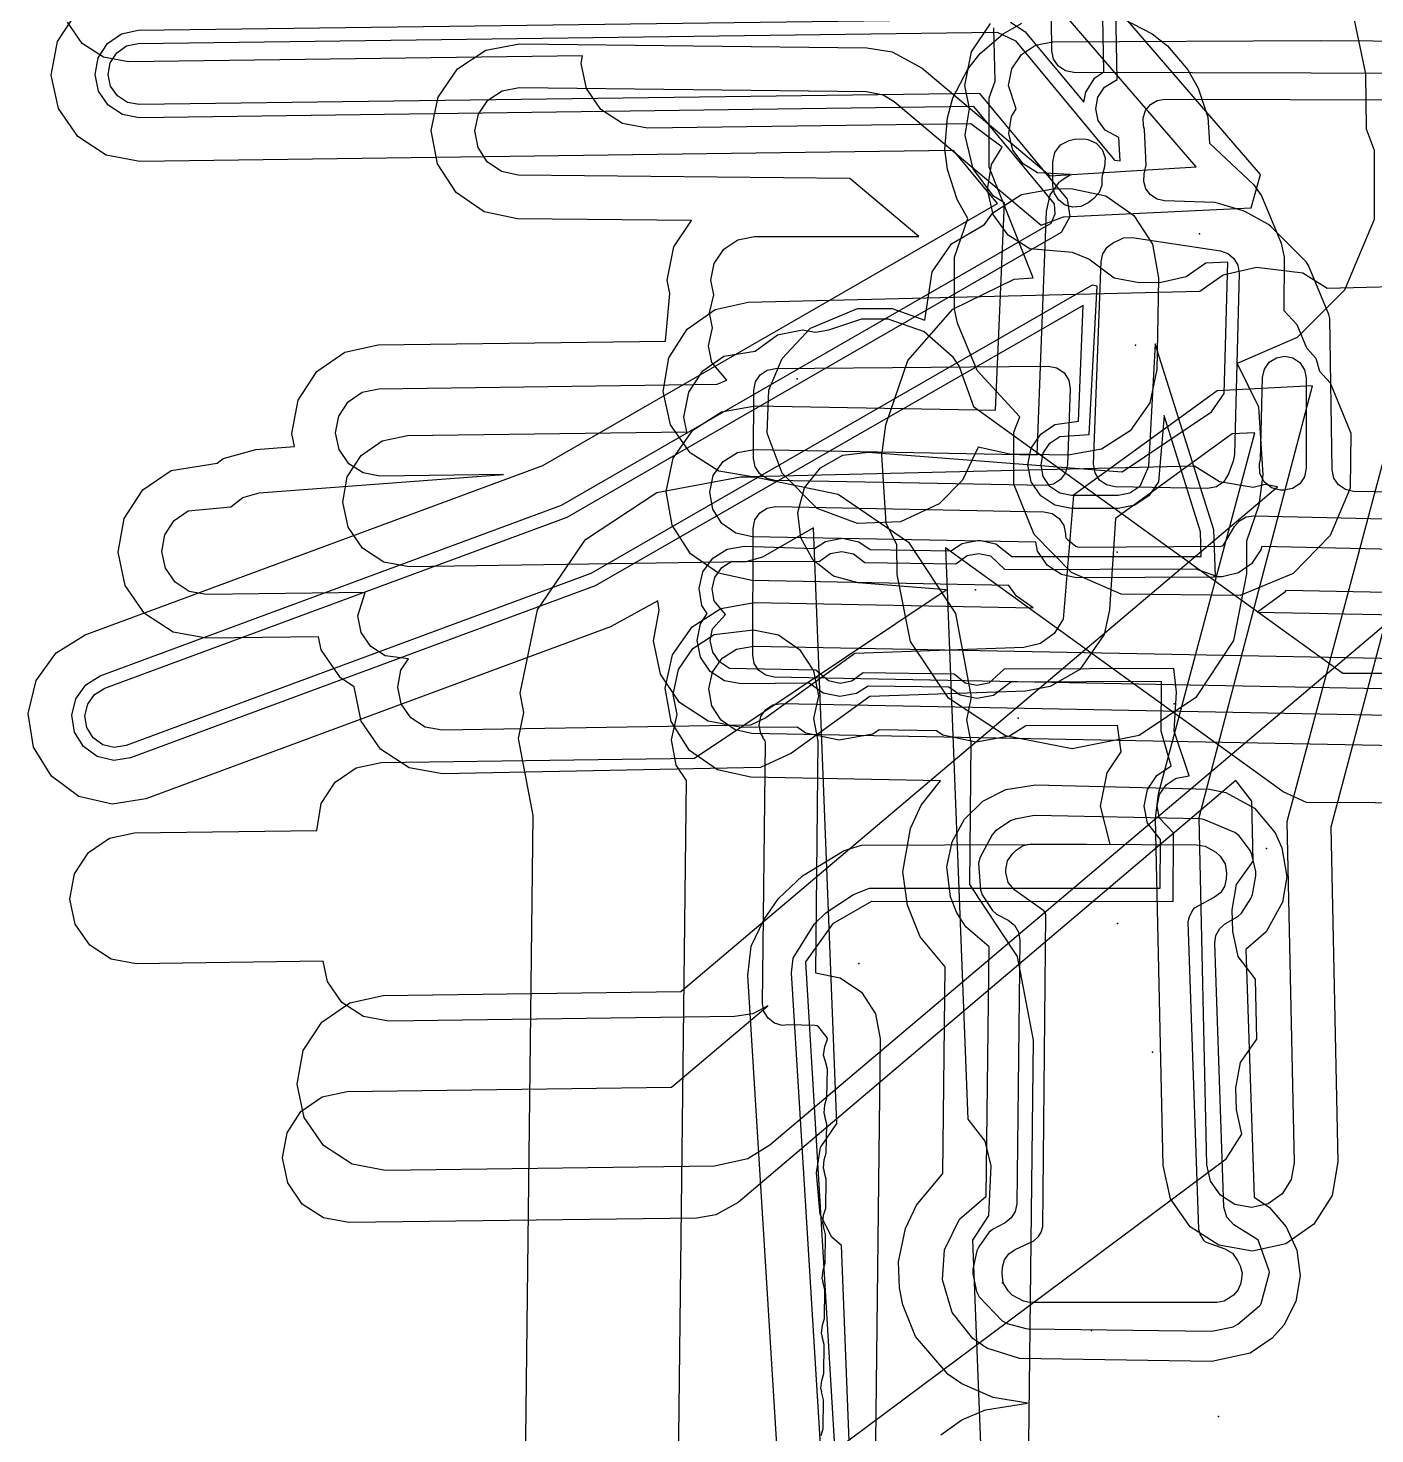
# Model space of a CAD drawing. Header units: metres. Extents: x 17722 to 17999, y 13535 to 15917.
# Drawn here: x 17744.29 to 17775.11, y 14942.71 to 14974.89 of the extents above; entities that cross this region are included whole.
import ezdxf

# ---------------------------------------------------------------- set-up
doc = ezdxf.new("R2010")
doc.units = ezdxf.units.M
for name, color, linetype in [('AI_GREENING_EXCLUSIONS', 1, 'Continuous'), ('AI_GREENING_LAWN', 82, 'Continuous'), ('AI_GREENING_REJECTED', 6, 'Continuous')]:
    doc.layers.add(name, color=color, linetype=linetype)

msp = doc.modelspace()

# ---------------------------------------------------------------- linework, layer by layer
at = {"layer": 'AI_GREENING_EXCLUSIONS'}
for points in [[(17775.574, 14966.008), (17773.097, 14956.722), (17773.267, 14948.917), (17773.199, 14948.533), (17772.99, 14948.204), (17772.67, 14947.98), (17772.289, 14947.895), (17771.905, 14947.963), (17771.576, 14948.173), (17771.352, 14948.492), (17771.268, 14948.873), (17771.094, 14956.82), (17773.687, 14966.696), (17771.503, 14966.581), (17768.212, 14964.197), (17767.98, 14961.359), (17767.775, 14961.027), (17767.458, 14960.799), (17767.079, 14960.709), (17763.211, 14960.574), (17761.173, 14959.098), (17760.819, 14958.935), (17753.764, 14958.817), (17753.38, 14958.888), (17753.053, 14959.101), (17752.832, 14959.422), (17752.751, 14959.804), (17752.822, 14960.188), (17752.993, 14960.451), (17752.463, 14960.52), (17752.135, 14960.732), (17751.914, 14961.054), (17751.833, 14961.436), (17752.002, 14961.969), (17748.364, 14961.921), (17747.98, 14961.992), (17747.653, 14962.205), (17747.432, 14962.526), (17747.432, 14962.526), (17747.351, 14962.908), (17747.422, 14963.291), (17747.634, 14963.619), (17747.956, 14963.84), (17748.933, 14963.929), (17749.205, 14964.142), (17749.581, 14964.247), (17755.169, 14964.671), (17752.341, 14964.633), (17751.958, 14964.704), (17751.631, 14964.917), (17751.409, 14965.238), (17751.328, 14965.62), (17751.399, 14966.004), (17751.612, 14966.331), (17751.933, 14966.552), (17752.315, 14966.633), (17760.059, 14966.735), (17760.278, 14966.825), (17759.935, 14967.234), (17759.859, 14967.617), (17759.955, 14968.029), (17759.888, 14968.367), (17759.984, 14968.779), (17759.917, 14969.117), (17759.993, 14969.5), (17760.21, 14969.824), (17760.535, 14970.04), (17760.917, 14970.116), (17764.674, 14970.114), (17763.095, 14971.441), (17755.504, 14971.523), (17755.122, 14971.603), (17754.8, 14971.823), (17754.587, 14972.15), (17754.515, 14972.533), (17754.595, 14972.915), (17754.815, 14973.237), (17755.142, 14973.451), (17755.525, 14973.523), (17763.474, 14973.437), (17763.856, 14973.357), (17764.107, 14973.203), (17767.473, 14970.375), (17767.987, 14970.569), (17772.284, 14970.773), (17772.496, 14971.534), (17767.103, 14977.789)], [(17775.409, 14961.509), (17774.1, 14956.601), (17774.267, 14948.939), (17774.132, 14948.17), (17773.712, 14947.512), (17773.073, 14947.064), (17772.311, 14946.896), (17771.543, 14947.031), (17770.884, 14947.45), (17770.437, 14948.09), (17770.268, 14948.851), (17770.094, 14956.798), (17770.161, 14957.358), (17772.366, 14965.621), (17771.848, 14965.597), (17769.179, 14963.663), (17769.039, 14961.575), (17768.917, 14961.008), (17768.36, 14960.203), (17767.684, 14959.814), (17767.114, 14959.71), (17763.551, 14959.585), (17761.76, 14958.288), (17761.051, 14957.962), (17753.777, 14957.817), (17753.01, 14957.959), (17752.355, 14958.384), (17751.913, 14959.027), (17751.754, 14959.81), (17751.438, 14960.016), (17750.996, 14960.659), (17750.933, 14960.955), (17748.377, 14960.921), (17747.61, 14961.063), (17746.955, 14961.488), (17746.513, 14962.131), (17746.351, 14962.895), (17746.493, 14963.662), (17746.918, 14964.316), (17747.561, 14964.758), (17747.561, 14964.758), (17748.614, 14964.925), (17748.754, 14965.035), (17749.506, 14965.244), (17750.391, 14965.311), (17750.328, 14965.607), (17750.47, 14966.374), (17750.895, 14967.029), (17751.538, 14967.471), (17752.302, 14967.633), (17758.88, 14967.72), (17758.977, 14968.813), (17758.917, 14969.118), (17759.069, 14969.883), (17759.469, 14970.48), (17755.493, 14970.523), (17754.73, 14970.683), (17754.085, 14971.124), (17753.659, 14971.777), (17753.515, 14972.544), (17753.675, 14973.308), (17754.116, 14973.952), (17754.769, 14974.379), (17755.536, 14974.523), (17763.485, 14974.437), (17764.066, 14974.344), (17764.75, 14973.968), (17767.683, 14971.504), (17771.02, 14971.714), (17766.65, 14976.783)], [(17763.516, 14929.654), (17762.087, 14953.518), (17762.719, 14954.397), (17763.6, 14954.906), (17770.495, 14954.898), (17770.504, 14956.469), (17770.186, 14956.807), (17770.132, 14957.075), (17770.186, 14957.343), (17770.337, 14957.57), (17770.565, 14957.722), (17770.862, 14957.775), (17770.517, 14958.791), (17770.572, 14959.687), (17770.509, 14960.232), (17766.626, 14960.217), (17766.273, 14959.89), (17766.005, 14959.84), (17765.738, 14959.897), (17765.483, 14960.098), (17763.399, 14960.128), (17763.139, 14959.936), (17762.871, 14959.886), (17762.604, 14959.943), (17762.319, 14960.191), (17760.34, 14960.228), (17760.111, 14960.378), (17759.958, 14960.604), (17759.902, 14960.871), (17759.953, 14961.139), (17760.25, 14961.467), (17759.992, 14961.78), (17759.947, 14962.049), (17760.008, 14962.315), (17760.166, 14962.538), (17760.398, 14962.682), (17762.392, 14962.676), (17762.646, 14962.861), (17762.915, 14962.91), (17763.182, 14962.853), (17763.436, 14962.652), (17765.52, 14962.622), (17765.78, 14962.815), (17766.049, 14962.864), (17766.316, 14962.807), (17766.645, 14962.491), (17771.016, 14962.508), (17771.465, 14962.348), (17771.423, 14963.399), (17770.087, 14967.657), (17769.934, 14964.85), (17769.73, 14964.393), (17769.503, 14964.241), (17769.235, 14964.188), (17768.171, 14964.188), (17767.903, 14964.241), (17767.676, 14964.393), (17767.524, 14964.62), (17767.471, 14964.888), (17767.524, 14965.156), (17767.676, 14965.383), (17767.903, 14965.535), (17768.572, 14965.588), (17768.756, 14968.978), (17768.64, 14969), (17757.165, 14962.404), (17746.533, 14958.464), (17746.263, 14958.421), (17745.998, 14958.485), (17745.776, 14958.645), (17745.633, 14958.878), (17745.59, 14959.147), (17745.654, 14959.413), (17745.814, 14959.634), (17746.047, 14959.777), (17756.624, 14963.696), (17767.942, 14970.213), (17768.136, 14970.571), (17768.079, 14970.973), (17766.074, 14973.389), (17746.831, 14973.135), (17746.563, 14973.185), (17746.333, 14973.334), (17746.179, 14973.559), (17746.122, 14973.826), (17746.172, 14974.094), (17746.32, 14974.323), (17746.545, 14974.478), (17746.813, 14974.535), (17766.464, 14974.791), (17766.888, 14974.595), (17769.156, 14971.867), (17769.281, 14971.846), (17769.255, 14972.383), (17768.937, 14972.547), (17768.781, 14972.772), (17768.723, 14973.039), (17768.772, 14973.307), (17768.92, 14973.537), (17769.212, 14973.707), (17769.177, 14975.738)], [(17766.77, 14975.023), (17767.097, 14974.81), (17768.451, 14973.187), (17768.493, 14973.417), (17768.704, 14973.745), (17768.909, 14973.887), (17768.881, 14975.548)], [(17762.109, 14931.353), (17760.764, 14953.204), (17760.836, 14953.873), (17761.126, 14954.48), (17761.467, 14954.963), (17762.01, 14955.486), (17762.963, 14956.066), (17763.362, 14956.184), (17769.053, 14956.208), (17768.832, 14957.075), (17768.985, 14957.84), (17769.306, 14958.321), (17769.218, 14958.927), (17767.12, 14958.919), (17766.753, 14958.681), (17765.985, 14958.54), (17765.222, 14958.704), (17765.078, 14958.804), (17763.767, 14958.823), (17763.619, 14958.727), (17762.851, 14958.586), (17762.088, 14958.75), (17761.889, 14958.887), (17760.619, 14958.877), (17759.852, 14959.023), (17759.2, 14959.451), (17758.761, 14960.096), (17758.602, 14960.86), (17758.736, 14961.561), (17758.7, 14961.776), (17757.617, 14961.185), (17746.985, 14957.245), (17746.214, 14957.122), (17745.455, 14957.303), (17744.823, 14957.761), (17744.414, 14958.426), (17744.291, 14959.196), (17744.472, 14959.955), (17744.93, 14960.587), (17745.595, 14960.996), (17756.069, 14964.877), (17766.476, 14970.869), (17765.47, 14972.081), (17746.848, 14971.835), (17746.081, 14971.977), (17745.426, 14972.402), (17744.984, 14973.045), (17744.822, 14973.809), (17744.964, 14974.576), (17745.389, 14975.23)], [(17774.58, 14975.366), (17774.899, 14973.838), (17774.911, 14972.58), (17775.094, 14972.092), (17775.094, 14970.509), (17774.416, 14968.888), (17773.336, 14967.807), (17771.958, 14967.211), (17772.446, 14966.217), (17772.547, 14964.66), (17772.455, 14963.966), (17772.175, 14963.146), (17772.177, 14962.397), (17771.876, 14960.866), (17771.012, 14959.566), (17769.716, 14958.696), (17768.186, 14958.388), (17766.655, 14958.689), (17765.355, 14959.553), (17764.485, 14960.849), (17764.177, 14962.379), (17764.175, 14963.056), (17763.931, 14963.554), (17763.83, 14965.111), (17763.922, 14965.805), (17764.426, 14967.282), (17765.456, 14968.454), (17766.856, 14969.143), (17767.291, 14969.171), (17766.284, 14971.703), (17766.284, 14973.287), (17766.284, 14973.287), (17766.424, 14973.67), (17766.392, 14974.892)], [(17759.757, 14940.099), (17771.709, 14949.007), (17772.067, 14949.571), (17771.943, 14950.131), (17771.932, 14950.631), (17772.034, 14951.208), (17772.409, 14951.743), (17772.38, 14953.119), (17771.983, 14953.638), (17771.857, 14954.209), (17771.846, 14954.709), (17771.948, 14955.285), (17772.323, 14955.82), (17772.294, 14957.196), (17771.931, 14957.666), (17760.543, 14948.008), (17760.032, 14947.724), (17759.593, 14947.652), (17751.629, 14947.547), (17751.054, 14947.653), (17750.563, 14947.972), (17750.231, 14948.454), (17750.11, 14949.027), (17750.216, 14949.602), (17750.535, 14950.093), (17751.017, 14950.425), (17751.59, 14950.547), (17759.014, 14950.645), (17761.216, 14952.512), (17760.875, 14952.328), (17760.453, 14952.262), (17752.539, 14952.157), (17751.964, 14952.264), (17751.473, 14952.582), (17751.141, 14953.065), (17751.043, 14953.527), (17746.767, 14953.47), (17746.192, 14953.577), (17745.701, 14953.895), (17745.369, 14954.378), (17745.247, 14954.95), (17745.354, 14955.526), (17745.673, 14956.017), (17746.155, 14956.348), (17746.728, 14956.47), (17750.902, 14956.525), (17751.001, 14957.136), (17751.319, 14957.627), (17751.802, 14957.958), (17752.374, 14958.08), (17759.538, 14958.175), (17765.3, 14962.033), (17763.283, 14962.188), (17762.72, 14962.346), (17762.26, 14962.707), (17761.973, 14963.217), (17761.903, 14963.798), (17762.061, 14964.362), (17762.422, 14964.822), (17762.932, 14965.109), (17763.514, 14965.179), (17769.33, 14964.731), (17771.374, 14966.1), (17771.662, 14966.522), (17771.747, 14969.532), (17771.244, 14969.505), (17770.79, 14969.19), (17770.218, 14969.067), (17769.718, 14969.058), (17769.142, 14969.162), (17768.568, 14969.597), (17768.193, 14969.753), (17767.215, 14969.834), (17766.718, 14970.143), (17766.377, 14970.619), (17766.244, 14971.189), (17766.339, 14971.766), (17766.583, 14972.16), (17765.862, 14972.693), (17758.467, 14972.595), (17757.891, 14972.701), (17757.4, 14973.02), (17757.069, 14973.502), (17756.947, 14974.075), (17756.979, 14974.249), (17746.592, 14974.111), (17746.017, 14974.218), (17745.526, 14974.537), (17745.195, 14975.019)], [(17763.191, 14930.046), (17761.762, 14953.266), (17761.798, 14953.6), (17762.284, 14954.387), (17762.556, 14954.648), (17763.183, 14955.056), (17763.545, 14955.201), (17770.197, 14955.2), (17770.203, 14956.316), (17769.909, 14956.692), (17769.832, 14957.075), (17769.909, 14957.458), (17770.125, 14957.782), (17770.452, 14957.999), (17770.217, 14958.793), (17770.225, 14959.931), (17766.777, 14959.918), (17766.384, 14959.611), (17766, 14959.54), (17765.619, 14959.622), (17765.361, 14959.8), (17763.513, 14959.827), (17763.25, 14959.657), (17762.866, 14959.586), (17762.485, 14959.668), (17762.163, 14959.89), (17760.611, 14959.877), (17760.227, 14959.95), (17759.901, 14960.164), (17759.682, 14960.486), (17759.602, 14960.869), (17759.675, 14961.252), (17759.829, 14961.486), (17759.711, 14961.673), (17759.647, 14962.058), (17759.734, 14962.438), (17759.961, 14962.756), (17760.292, 14962.963), (17760.676, 14963.027), (17762.288, 14962.979), (17762.536, 14963.139), (17762.919, 14963.21), (17763.301, 14963.128), (17763.559, 14962.95), (17765.407, 14962.923), (17765.67, 14963.093), (17766.053, 14963.164), (17766.435, 14963.082), (17766.801, 14962.792), (17771.133, 14962.789), (17771.122, 14963.358), (17770.287, 14966.016), (17770.159, 14964.505), (17769.942, 14964.181), (17769.618, 14963.964), (17769.235, 14963.888), (17768.171, 14963.888), (17767.788, 14963.964), (17767.464, 14964.181), (17767.247, 14964.505), (17767.171, 14964.888), (17767.247, 14965.271), (17767.464, 14965.595), (17767.788, 14965.812), (17768.33, 14965.888), (17768.432, 14968.534), (17757.269, 14962.123), (17746.637, 14958.183), (17746.252, 14958.121), (17745.872, 14958.212), (17745.556, 14958.441), (17745.352, 14958.773), (17745.29, 14959.159), (17745.381, 14959.538), (17745.61, 14959.854), (17745.942, 14960.058), (17756.496, 14963.969), (17767.703, 14970.422), (17767.796, 14970.632), (17767.782, 14970.861), (17765.935, 14973.088), (17746.835, 14972.835), (17746.451, 14972.906), (17746.124, 14973.119), (17745.903, 14973.44), (17745.822, 14973.822), (17745.893, 14974.205), (17746.105, 14974.533), (17746.427, 14974.754), (17746.809, 14974.835), (17766.386, 14975.094)], [(17765.179, 14942.693), (17765.661, 14943.03), (17766.197, 14943.264), (17767.163, 14943.416), (17766.379, 14943.543), (17765.66, 14943.854), (17765.345, 14944.072), (17764.601, 14944.939), (17764.307, 14945.664), (17764.233, 14946.054), (17764.21, 14946.648), (17764.372, 14947.413), (17764.619, 14947.943), (17765.224, 14948.668), (17765.28, 14953.398), (17764.708, 14954.088), (17764.414, 14954.814), (17764.305, 14955.577), (17764.481, 14956.567), (17764.731, 14957.099), (17765.169, 14957.659), (17760.832, 14957.743), (17760.07, 14957.91), (17759.429, 14958.356), (17759.009, 14959.013), (17758.871, 14959.781), (17759.038, 14960.543), (17759.484, 14961.183), (17760.141, 14961.604), (17760.909, 14961.742), (17767.289, 14961.618), (17766.909, 14961.881), (17766.909, 14961.881), (17766.909, 14961.881), (17766.909, 14961.881), (17766.909, 14961.881), (17766.733, 14962.132), (17760.851, 14962.243), (17760.088, 14962.41), (17759.448, 14962.856), (17759.027, 14963.512), (17758.889, 14964.281), (17759.056, 14965.043), (17759.501, 14965.683), (17760.158, 14966.105), (17760.926, 14966.242), (17766.432, 14966.138), (17766.632, 14970.888), (17766.383, 14971.039), (17765.922, 14971.668), (17765.737, 14972.427), (17765.737, 14972.431), (17765.737, 14972.435), (17765.832, 14973.045), (17765.728, 14973.576), (17765.883, 14974.341), (17766.318, 14974.988)], [(17769.365, 14975.089), (17770.014, 14974.756), (17770.364, 14974.479), (17770.833, 14973.933), (17771.068, 14973.514), (17771.286, 14972.85), (17771.328, 14972.253), (17772.336, 14971.309), (17772.513, 14971.046), (17772.967, 14969.962), (17773.032, 14969.64), (17773.025, 14968.422), (17773.324, 14968.104), (17773.55, 14967.566), (17773.763, 14967.333), (17773.845, 14967.031), (17774.091, 14966.766), (17774.559, 14965.613), (17774.545, 14964.355), (17774.091, 14963.272), (17773.242, 14962.404), (17772.032, 14961.898), (17769.306, 14961.934), (17768.166, 14962.426), (17767.317, 14963.294), (17766.849, 14964.447), (17766.849, 14965.635), (17766.983, 14965.99), (17766.012, 14967.047), (17765.559, 14968.13), (17765.559, 14968.13), (17765.494, 14968.453), (17765.494, 14969.64), (17765.797, 14970.531), (17765.55, 14970.964), (17765.328, 14971.647), (17765.271, 14972.117), (17765.328, 14972.834), (17765.455, 14973.288), (17765.793, 14973.946), (17766.075, 14974.303), (17766.603, 14974.756), (17767.031, 14974.998)], [(17784.009, 14962.759), (17772.527, 14963.022), (17772.502, 14962.947), (17772.287, 14962.621), (17771.994, 14962.416), (17771.615, 14962.325), (17771.422, 14962.324), (17771.42, 14962.323), (17768.277, 14962.305), (17768.277, 14962.305), (17768.277, 14962.305), (17768.277, 14962.305), (17767.938, 14962.378), (17767.938, 14962.378), (17767.938, 14962.378), (17767.938, 14962.378), (17767.775, 14962.485), (17767.612, 14962.592), (17767.612, 14962.592), (17767.612, 14962.592), (17767.503, 14962.754), (17767.393, 14962.916), (17767.393, 14962.916), (17767.393, 14962.916), (17767.393, 14962.916), (17767.351, 14963.12), (17760.87, 14963.243), (17760.488, 14963.326), (17760.168, 14963.549), (17759.957, 14963.878), (17759.889, 14964.262), (17759.972, 14964.643), (17760.195, 14964.963), (17760.523, 14965.174), (17760.907, 14965.243), (17767.382, 14965.12), (17767.482, 14967.74), (17767.593, 14970.691), (17767.634, 14970.862), (17767.669, 14971.036), (17767.679, 14971.052), (17767.684, 14971.07), (17767.787, 14971.213), (17767.885, 14971.36), (17767.901, 14971.371), (17767.913, 14971.386), (17768.063, 14971.479), (17768.144, 14971.533), (17767.392, 14971.573), (17767.059, 14971.776), (17766.828, 14972.091), (17766.736, 14972.47), (17766.736, 14972.473), (17766.736, 14972.476), (17766.796, 14972.861), (17766.904, 14973.038), (17766.728, 14973.573), (17766.805, 14973.955), (17767.023, 14974.279), (17767.348, 14974.495), (17767.731, 14974.57), (17773.857, 14974.602), (17787.233, 14974.518)], [(17777.479, 14963.039), (17761.264, 14949.316), (17760.762, 14949.005), (17759.999, 14948.842), (17752.473, 14948.743), (17751.706, 14948.885), (17751.051, 14949.31), (17750.609, 14949.953), (17750.447, 14950.716), (17750.589, 14951.484), (17751.014, 14952.138), (17751.657, 14952.58), (17752.42, 14952.743), (17759.228, 14952.833), (17772.884, 14964.39), (17772.603, 14964.439), (17772.323, 14964.375), (17771.554, 14964.505), (17770.987, 14964.862), (17760.87, 14964.616), (17760.101, 14964.749), (17759.442, 14965.167), (17758.993, 14965.805), (17758.993, 14965.805), (17758.822, 14966.567), (17758.955, 14967.336), (17759.373, 14967.995), (17760.011, 14968.444), (17760.773, 14968.615), (17771.102, 14968.866), (17771.638, 14969.242), (17772.399, 14969.413), (17773.464, 14969.287), (17774.019, 14968.936), (17778.822, 14969.053)], [(17763.385, 14934.772), (17762.906, 14947.025), (17762.685, 14947.211), (17762.416, 14947.73), (17762.334, 14948.688), (17762.426, 14949.267), (17762.797, 14949.813), (17762.264, 14963.449), (17761.101, 14962.78), (17760.715, 14962.672), (17753.01, 14962.558), (17752.434, 14962.665), (17751.943, 14962.984), (17751.612, 14963.466), (17751.49, 14964.038), (17751.596, 14964.614), (17751.915, 14965.105), (17752.397, 14965.436), (17752.97, 14965.558), (17759.367, 14965.643), (17759.298, 14965.982), (17759.408, 14966.557), (17759.73, 14967.045), (17760.215, 14967.374), (17760.926, 14967.492), (17761.44, 14967.866), (17762.013, 14967.983), (17762.313, 14967.926), (17762.616, 14967.979), (17763.368, 14968.23), (17763.962, 14968.23), (17764.795, 14967.945), (17765.439, 14967.379), (17765.6, 14967.14), (17765.924, 14966.229), (17774.376, 14960.122), (17781.41, 14960.122)], [(17755.188, 14900.529), (17755.85, 14956.864), (17755.515, 14958.624), (17755.638, 14959.219), (17755.554, 14959.661), (17755.951, 14961.571), (17757.049, 14963.183), (17758.68, 14964.254), (17760.597, 14964.618), (17760.917, 14964.615), (17762.828, 14964.218), (17764.44, 14963.121), (17765.511, 14961.489), (17765.875, 14959.573), (17765.767, 14959.055), (17765.866, 14958.536), (17765.832, 14955.288), (17766.926, 14953.641), (17767.29, 14951.724), (17767.074, 14933.273)], [(17781.41, 14957.122), (17773.545, 14957.162), (17773.012, 14957.406), (17765.284, 14962.99), (17765.795, 14949.915), (17766.185, 14949.413), (17766.321, 14948.844), (17766.268, 14947.708), (17765.903, 14947.144), (17766.473, 14932.563)], [(17782.719, 14961.822), (17773.073, 14962.011), (17773.044, 14961.966), (17772.428, 14961.519), (17787.225, 14961.233)], [(17758.662, 14898.284), (17759.358, 14957.662), (17759.124, 14958.02), (17759.015, 14958.595), (17759.141, 14959.177), (17759.054, 14959.631), (17759.173, 14960.204), (17759.503, 14960.688), (17759.992, 14961.009), (17760.888, 14961.115), (17761.461, 14960.996), (17761.945, 14960.667), (17762.266, 14960.178), (17762.375, 14959.603), (17762.267, 14959.085), (17762.366, 14958.566), (17762.308, 14953.266), (17762.876, 14953.147), (17763.36, 14952.818), (17763.681, 14952.329), (17763.79, 14951.754), (17763.574, 14933.314)], [(17776.029, 14958.448), (17760.851, 14958.742), (17760.47, 14958.826), (17760.15, 14959.049), (17759.94, 14959.377), (17759.871, 14959.762), (17759.954, 14960.143), (17760.177, 14960.463), (17760.506, 14960.673), (17760.89, 14960.742), (17787.205, 14960.233)]]:
    msp.add_lwpolyline(points, dxfattribs=at)
for points in [[(17764.981, 14969.307), (17765.426, 14969.948), (17766.18, 14970.388), (17766.367, 14970.656), (17767.023, 14971.078), (17767.791, 14971.217), (17768.193, 14971.209), (17768.956, 14971.044), (17769.597, 14970.598), (17770.019, 14969.942), (17770.157, 14969.174), (17770.153, 14968.704), (17770.124, 14967.074), (17769.958, 14966.312), (17769.513, 14965.671), (17768.857, 14965.249), (17768.089, 14965.11), (17766.755, 14965.134), (17766.033, 14965.291), (17765.677, 14964.538), (17765.137, 14963.998), (17764.255, 14963.589), (17763.269, 14963.55), (17762.352, 14963.891), (17761.546, 14964.697), (17761.205, 14965.614), (17761.244, 14966.6), (17761.546, 14967.323), (17762.193, 14968.022), (17763.269, 14968.47), (17764.061, 14968.47), (17764.809, 14968.2), (17764.981, 14969.307)], [(17772.622, 14954.201), (17772.155, 14953.799), (17772.346, 14948.127), (17772.696, 14947.891), (17773.084, 14947.449), (17773.325, 14946.918), (17773.403, 14946.332), (17773.301, 14945.738), (17773.029, 14945.202), (17772.761, 14944.899), (17772.261, 14944.561), (17771.382, 14944.366), (17766.977, 14944.438), (17766.229, 14944.676), (17765.914, 14944.894), (17765.436, 14945.488), (17765.216, 14946.241), (17765.266, 14946.925), (17765.607, 14947.623), (17766.218, 14948.155), (17766.285, 14953.861), (17765.754, 14954.317), (17765.544, 14954.637), (17765.397, 14955), (17765.312, 14955.687), (17765.434, 14956.264), (17765.718, 14956.777), (17766.143, 14957.189), (17766.665, 14957.457), (17767.344, 14957.565), (17771.326, 14957.469), (17771.701, 14957.389), (17772.357, 14957.034), (17772.832, 14956.469), (17772.985, 14956.123), (17773.094, 14955.461), (17772.999, 14954.882), (17772.622, 14954.201)]]:
    msp.add_lwpolyline(points, close=True, dxfattribs=at)
at = {"layer": 'AI_GREENING_LAWN'}
for points in [[(17787.227, 14973.818), (17768.219, 14973.869), (17768.03, 14973.907), (17767.869, 14974.013), (17767.76, 14974.174), (17767.721, 14974.363), (17767.695, 14976.525)], [(17776.031, 14964.256), (17774.623, 14964.283), (17774.437, 14964.323), (17774.279, 14964.43), (17774.172, 14964.588), (17774.133, 14964.775), (17774.079, 14968.24), (17774.06, 14968.331), (17773.596, 14969.453), (17773.542, 14969.533), (17772.734, 14970.347), (17772.677, 14970.389), (17772.148, 14970.681), (17772.1, 14970.701), (17771.506, 14970.881), (17771.443, 14970.892), (17770.299, 14970.936), (17770.127, 14970.973), (17769.979, 14971.069), (17769.873, 14971.209), (17769.822, 14971.378), (17769.833, 14971.554), (17769.88, 14971.749), (17769.836, 14972.565), (17769.816, 14972.651), (17769.808, 14972.83), (17769.864, 14973), (17769.975, 14973.14), (17770.129, 14973.231), (17770.305, 14973.263), (17776.04, 14973.247)], [(17787.18, 14959.533), (17761.364, 14960.032), (17761.175, 14960.073), (17761.016, 14960.183), (17760.91, 14960.345), (17760.874, 14960.534), (17760.885, 14963.435), (17760.925, 14963.628), (17761.036, 14963.791), (17761.201, 14963.898), (17761.395, 14963.933), (17767.539, 14963.817), (17767.729, 14963.775), (17767.889, 14963.664), (17767.994, 14963.501), (17768.03, 14963.309), (17768.029, 14963.274), (17768.041, 14963.221), (17768.075, 14963.179), (17768.271, 14963.029), (17768.306, 14963.011), (17768.345, 14963.004), (17771.593, 14963.03), (17771.632, 14963.037), (17771.658, 14963.068), (17771.897, 14963.477), (17772.012, 14963.611), (17772.166, 14963.697), (17772.34, 14963.725), (17784.011, 14963.459)], [(17762.438, 14942.675), (17762.484, 14942.834), (17762.493, 14943.494), (17762.451, 14943.672), (17762.457, 14943.674), (17762.435, 14943.747), (17762.453, 14943.936), (17762.499, 14944.095), (17762.508, 14944.755), (17762.466, 14944.933), (17762.472, 14944.934), (17762.45, 14945.008), (17762.467, 14945.197), (17762.514, 14945.356), (17762.523, 14946.016), (17762.48, 14946.194), (17762.487, 14946.195), (17762.465, 14946.269), (17762.482, 14946.458), (17762.529, 14946.617), (17762.537, 14947.277), (17762.495, 14947.455), (17762.501, 14947.456), (17762.48, 14947.53), (17762.497, 14947.719), (17762.543, 14947.878), (17762.552, 14948.538), (17762.51, 14948.715), (17762.516, 14948.717), (17762.494, 14948.79), (17762.512, 14948.98), (17762.558, 14949.138), (17762.567, 14949.799), (17762.525, 14949.976), (17762.531, 14949.978), (17762.509, 14950.051), (17762.527, 14950.241), (17762.573, 14950.399), (17762.582, 14951.059), (17762.554, 14951.177), (17762.552, 14951.18), (17762.497, 14951.376), (17762.524, 14951.579), (17762.576, 14951.724), (17762.583, 14951.763), (17762.563, 14951.797), (17762.386, 14952.017), (17762.346, 14952.049), (17762.296, 14952.061), (17761.682, 14952.07), (17761.545, 14952.06), (17761.37, 14952.112), (17761.225, 14952.225), (17761.131, 14952.382), (17761.099, 14952.562), (17761.166, 14958.527), (17761.157, 14958.573), (17761.104, 14958.653), (17761.112, 14958.658), (17761.057, 14958.742), (17761.02, 14958.935), (17761.061, 14959.127), (17761.172, 14959.288), (17761.337, 14959.395), (17761.53, 14959.429), (17776.233, 14959.145)]]:
    msp.add_lwpolyline(points, dxfattribs=at)
for points in [[(17767.786, 14972.037), (17767.919, 14972.211), (17768.114, 14972.311), (17768.239, 14972.343), (17768.462, 14972.35), (17768.542, 14972.334), (17768.73, 14972.254), (17768.87, 14972.106), (17768.939, 14971.913), (17768.926, 14971.709), (17768.868, 14971.503), (17768.863, 14971.456), (17768.863, 14971.292), (17768.798, 14971.122), (17768.676, 14970.987), (17768.548, 14970.888), (17768.384, 14970.804), (17768.201, 14970.786), (17768.023, 14970.835), (17767.876, 14970.945), (17767.778, 14971.1), (17767.743, 14971.281), (17767.739, 14971.824), (17767.786, 14972.037)], [(17771.747, 14969.728), (17771.886, 14969.614), (17771.975, 14969.457), (17772.002, 14969.28), (17771.895, 14965.129), (17771.867, 14964.977), (17771.764, 14964.681), (17771.657, 14964.504), (17771.486, 14964.385), (17771.283, 14964.346), (17769.165, 14964.386), (17768.973, 14964.429), (17768.811, 14964.542), (17768.707, 14964.71), (17768.675, 14964.905), (17768.849, 14969.543), (17768.888, 14969.72), (17768.987, 14969.87), (17769.133, 14969.976), (17769.239, 14970.027), (17769.24, 14970.025), (17769.362, 14970.083), (17769.56, 14970.093), (17771.577, 14969.787), (17771.747, 14969.728)], [(17768.14, 14966.628), (17768.074, 14964.897), (17768.03, 14964.71), (17767.918, 14964.553), (17767.755, 14964.45), (17767.565, 14964.416), (17761.382, 14964.533), (17761.193, 14964.574), (17761.034, 14964.684), (17760.928, 14964.845), (17760.892, 14965.035), (17760.898, 14966.599), (17760.936, 14966.789), (17761.043, 14966.95), (17761.204, 14967.058), (17761.394, 14967.097), (17767.637, 14967.147), (17767.834, 14967.108), (17768, 14966.995), (17768.108, 14966.826), (17768.14, 14966.628)], [(17773.541, 14964.813), (17773.502, 14964.619), (17773.391, 14964.456), (17773.225, 14964.348), (17773.031, 14964.313), (17772.954, 14964.314), (17772.745, 14964.364), (17772.577, 14964.498), (17772.48, 14964.689), (17772.472, 14964.904), (17772.492, 14965.015), (17772.541, 14966.891), (17772.583, 14967.08), (17772.694, 14967.238), (17772.857, 14967.343), (17773.047, 14967.378), (17773.236, 14967.338), (17773.396, 14967.229), (17773.503, 14967.068), (17773.541, 14966.878), (17773.541, 14964.813)], [(17766.863, 14954.353), (17766.956, 14954.197), (17766.987, 14954.018), (17766.916, 14947.979), (17766.883, 14947.805), (17766.79, 14947.653), (17766.649, 14947.543), (17766.363, 14947.392), (17766.278, 14947.318), (17766.045, 14946.994), (17766.005, 14946.904), (17765.91, 14946.482), (17765.909, 14946.378), (17765.992, 14945.967), (17766.056, 14945.846), (17766.579, 14945.302), (17766.695, 14945.235), (17767.124, 14945.125), (17767.183, 14945.117), (17771.363, 14945.066), (17771.417, 14945.072), (17771.868, 14945.165), (17771.978, 14945.219), (17772.47, 14945.639), (17772.494, 14945.666), (17772.509, 14945.699), (17772.695, 14946.373), (17772.699, 14946.409), (17772.692, 14946.445), (17772.458, 14947.107), (17772.438, 14947.142), (17772.408, 14947.169), (17771.887, 14947.497), (17771.72, 14947.671), (17771.654, 14947.903), (17771.449, 14953.942), (17771.475, 14954.119), (17771.561, 14954.275), (17771.696, 14954.391), (17771.975, 14954.554), (17772.057, 14954.632), (17772.275, 14954.966), (17772.311, 14955.058), (17772.387, 14955.485), (17772.385, 14955.584), (17772.296, 14955.97), (17772.254, 14956.062), (17772.007, 14956.398), (17771.903, 14956.479), (17771.194, 14956.772), (17771.104, 14956.79), (17767.327, 14956.863), (17767.275, 14956.859), (17766.878, 14956.784), (17766.787, 14956.747), (17766.431, 14956.511), (17766.351, 14956.423), (17766.068, 14955.899), (17766.04, 14955.764), (17766.087, 14955.165), (17766.126, 14955.049), (17766.362, 14954.69), (17766.453, 14954.607), (17766.721, 14954.466), (17766.863, 14954.353)], [(17766.903, 14956.073), (17767.064, 14956.178), (17767.254, 14956.214), (17771.03, 14956.192), (17771.132, 14956.181), (17771.229, 14956.16), (17771.475, 14956.028), (17771.569, 14955.935), (17771.685, 14955.758), (17771.717, 14955.548), (17771.708, 14955.404), (17771.669, 14955.239), (17771.577, 14955.097), (17771.443, 14954.993), (17770.99, 14954.754), (17770.96, 14954.732), (17770.938, 14954.701), (17770.858, 14954.537), (17770.833, 14954.42), (17771.072, 14947.394), (17771.111, 14947.269), (17771.191, 14947.145), (17771.218, 14947.116), (17771.252, 14947.097), (17771.681, 14946.947), (17771.853, 14946.844), (17771.971, 14946.682), (17772.028, 14946.555), (17772.072, 14946.388), (17772.055, 14946.215), (17772.034, 14946.139), (17771.973, 14946.001), (17771.873, 14945.888), (17771.811, 14945.837), (17771.662, 14945.75), (17771.491, 14945.72), (17767.273, 14945.715), (17767.168, 14945.726), (17767.067, 14945.748), (17766.814, 14945.887), (17766.719, 14945.985), (17766.604, 14946.169), (17766.579, 14946.384), (17766.593, 14946.528), (17766.639, 14946.693), (17766.738, 14946.832), (17766.878, 14946.931), (17767.308, 14947.133), (17767.412, 14947.226), (17767.472, 14947.325), (17767.509, 14947.451), (17767.581, 14954.588), (17767.569, 14954.642), (17767.532, 14954.684), (17766.874, 14955.152), (17766.719, 14955.33), (17766.663, 14955.56), (17766.663, 14955.63), (17766.703, 14955.824), (17766.815, 14955.988), (17766.903, 14956.073)]]:
    msp.add_lwpolyline(points, close=True, dxfattribs=at)
at = {"layer": 'AI_GREENING_REJECTED'}
for p in [(17771.1, 14970.18), (17769.63, 14967.63), (17761.89, 14966.86), (17769.21, 14962.89), (17765.97, 14962.03), (17770.52, 14959.42), (17766.95, 14959.09), (17772.63, 14956.11), (17769.22, 14954.39), (17763.3, 14953.48), (17770.02, 14951.45), (17766.59, 14946.17), (17768.63, 14945.08), (17771.53, 14943.11)]:
    msp.add_point(p, dxfattribs=at)

doc.saveas('drawing.dxf')
